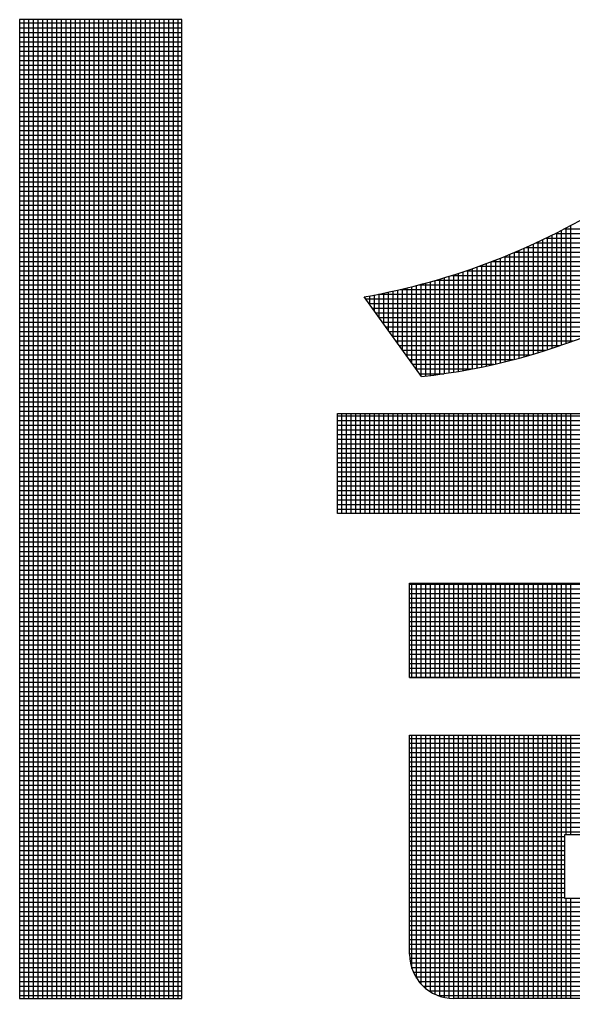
# Model space of a CAD drawing. Header units: inches. Extents: x 0 to 841, y 0 to 594.
# Drawn here: x 728.875 to 730.934, y 102.36 to 105.995 of the extents above; entities that cross this region are included whole.
import ezdxf

# ---------------------------------------------------------------- set-up
doc = ezdxf.new("R2010")
doc.units = ezdxf.units.IN
doc.header["$MEASUREMENT"] = 0
doc.layers.add('BG 한국지역난방기술주식회사 CI', color=7, linetype='Continuous')

msp = doc.modelspace()

# ---------------------------------------------------------------- linework, layer by layer
at = {"layer": 'BG 한국지역난방기술주식회사 CI', "color": 7, "linetype": 'Continuous', "lineweight": 25}
for p, q in [((729.4783, 105.995), (728.8753, 105.995)), ((728.8753, 105.995), (728.8753, 102.3597)), ((728.8753, 105.9823), (729.4783, 105.9823)), ((728.8924, 102.3597), (728.8924, 105.995)), ((728.9097, 102.3597), (728.9097, 105.995)), ((728.9271, 102.3597), (728.9271, 105.995)), ((728.9445, 102.3597), (728.9445, 105.995)), ((728.9618, 102.3597), (728.9618, 105.995)), ((728.9792, 102.3597), (728.9792, 105.995)), ((728.9966, 102.3597), (728.9966, 105.995)), ((729.0139, 102.3597), (729.0139, 105.995)), ((729.0313, 102.3597), (729.0313, 105.995)), ((729.0487, 102.3597), (729.0487, 105.995)), ((729.066, 102.3597), (729.066, 105.995)), ((729.0834, 102.3597), (729.0834, 105.995)), ((729.1008, 102.3597), (729.1008, 105.995)), ((729.1181, 102.3597), (729.1181, 105.995)), ((729.1355, 102.3597), (729.1355, 105.995)), ((729.1528, 102.3597), (729.1528, 105.995)), ((729.1702, 102.3597), (729.1702, 105.995)), ((729.1876, 102.3597), (729.1876, 105.995)), ((729.2049, 102.3597), (729.2049, 105.995)), ((729.2223, 102.3597), (729.2223, 105.995)), ((729.2397, 102.3597), (729.2397, 105.995)), ((729.257, 102.3597), (729.257, 105.995)), ((729.2744, 102.3597), (729.2744, 105.995)), ((729.2918, 102.3597), (729.2918, 105.995)), ((729.3091, 102.3597), (729.3091, 105.995)), ((729.3265, 102.3597), (729.3265, 105.995)), ((729.3439, 102.3597), (729.3439, 105.995)), ((729.3612, 102.3597), (729.3612, 105.995)), ((729.3786, 102.3597), (729.3786, 105.995)), ((729.3959, 102.3597), (729.3959, 105.995)), ((729.4133, 102.3597), (729.4133, 105.995)), ((729.4307, 102.3597), (729.4307, 105.995)), ((729.448, 102.3597), (729.448, 105.995)), ((729.4654, 102.3597), (729.4654, 105.995)), ((729.4783, 102.3597), (729.4783, 105.995)), ((728.8753, 105.9649), (729.4783, 105.9649)), ((728.8753, 105.9475), (729.4783, 105.9475)), ((728.8753, 105.9302), (729.4783, 105.9302)), ((728.8753, 105.9128), (729.4783, 105.9128)), ((728.8753, 105.8955), (729.4783, 105.8955)), ((728.8753, 105.8781), (729.4783, 105.8781)), ((728.8753, 105.8607), (729.4783, 105.8607)), ((728.8753, 105.8434), (729.4783, 105.8434)), ((728.8753, 105.826), (729.4783, 105.826)), ((728.8753, 105.8086), (729.4783, 105.8086)), ((728.8753, 105.7913), (729.4783, 105.7913)), ((728.8753, 105.7739), (729.4783, 105.7739)), ((728.8753, 105.7565), (729.4783, 105.7565)), ((728.8753, 105.7392), (729.4783, 105.7392)), ((728.8753, 105.7218), (729.4783, 105.7218)), ((728.8753, 105.7044), (729.4783, 105.7044)), ((728.8753, 105.6871), (729.4783, 105.6871)), ((728.8753, 105.6697), (729.4783, 105.6697)), ((728.8753, 105.6523), (729.4783, 105.6523)), ((728.8753, 105.635), (729.4783, 105.635)), ((728.8753, 105.6176), (729.4783, 105.6176)), ((728.8753, 105.6003), (729.4783, 105.6003)), ((728.8753, 105.5829), (729.4783, 105.5829)), ((728.8753, 105.5655), (729.4783, 105.5655)), ((728.8753, 105.5482), (729.4783, 105.5482)), ((728.8753, 105.5308), (729.4783, 105.5308)), ((728.8753, 105.5134), (729.4783, 105.5134)), ((728.8753, 105.4961), (729.4783, 105.4961)), ((728.8753, 105.4787), (729.4783, 105.4787)), ((728.8753, 105.4613), (729.4783, 105.4613)), ((728.8753, 105.444), (729.4783, 105.444)), ((728.8753, 105.4266), (729.4783, 105.4266)), ((728.8753, 105.4092), (729.4783, 105.4092)), ((728.8753, 105.3919), (729.4783, 105.3919)), ((728.8753, 105.3745), (729.4783, 105.3745)), ((728.8753, 105.3572), (729.4783, 105.3572)), ((728.8753, 105.3398), (729.4783, 105.3398)), ((728.8753, 105.3224), (729.4783, 105.3224)), ((728.8753, 105.3051), (729.4783, 105.3051)), ((728.8753, 105.2877), (729.4783, 105.2877)), ((728.8753, 105.2703), (729.4783, 105.2703)), ((728.8753, 105.253), (729.4783, 105.253)), ((728.8753, 105.2356), (729.4783, 105.2356)), ((728.8753, 105.2182), (729.4783, 105.2182)), ((730.8893, 104.7858), (730.8893, 105.2119)), ((730.9016, 105.2182), (731.6596, 105.2182)), ((730.9067, 104.7918), (730.9067, 105.2209)), ((730.924, 104.798), (730.924, 105.23)), ((728.8753, 105.2009), (729.4783, 105.2009)), ((728.8753, 105.1835), (729.4783, 105.1835)), ((730.8025, 104.7578), (730.8025, 105.1693)), ((730.8198, 104.7631), (730.8198, 105.1775)), ((730.8323, 105.1835), (731.6168, 105.1835)), ((730.8372, 104.7686), (730.8372, 105.1859)), ((730.8546, 104.7742), (730.8546, 105.1944)), ((730.8676, 105.2009), (731.6385, 105.2009)), ((730.8719, 104.7799), (730.8719, 105.203)), ((728.8753, 105.1661), (729.4783, 105.1661)), ((728.8753, 105.1488), (729.4783, 105.1488)), ((728.8753, 105.1314), (729.4783, 105.1314)), ((730.7173, 105.1314), (731.5488, 105.1314)), ((730.733, 104.738), (730.733, 105.1381)), ((730.7504, 104.7428), (730.7504, 105.1457)), ((730.7573, 105.1488), (731.572, 105.1488)), ((730.7677, 104.7477), (730.7677, 105.1534)), ((730.7851, 104.7527), (730.7851, 105.1613)), ((730.7956, 105.1661), (731.5947, 105.1661)), ((728.8753, 105.1141), (729.4783, 105.1141)), ((728.8753, 105.0967), (729.4783, 105.0967)), ((730.6288, 104.7124), (730.6288, 105.0958)), ((730.6311, 105.0967), (731.5005, 105.0967)), ((730.6462, 104.7164), (730.6462, 105.1025)), ((730.6636, 104.7204), (730.6636, 105.1093)), ((730.6753, 105.1141), (731.5249, 105.1141)), ((730.6809, 104.7246), (730.6809, 105.1163)), ((730.6983, 104.729), (730.6983, 105.1235)), ((730.7156, 104.7334), (730.7156, 105.1307)), ((728.8753, 105.0793), (729.4783, 105.0793)), ((728.8753, 105.062), (729.4783, 105.062)), ((730.5246, 104.6916), (730.5246, 105.0586)), ((730.5346, 105.062), (731.4496, 105.062)), ((730.542, 104.6947), (730.542, 105.0645)), ((730.5594, 104.698), (730.5594, 105.0705)), ((730.5767, 104.7014), (730.5767, 105.0766)), ((730.5843, 105.0793), (731.4754, 105.0793)), ((730.5941, 104.705), (730.5941, 105.0829)), ((730.6115, 104.7086), (730.6115, 105.0893)), ((728.8753, 105.0446), (729.4783, 105.0446)), ((728.8753, 105.0272), (729.4783, 105.0272)), ((730.4205, 104.6754), (730.4205, 105.0263)), ((730.4236, 105.0272), (731.3957, 105.0272)), ((730.4378, 104.6778), (730.4378, 105.0314)), ((730.4552, 104.6803), (730.4552, 105.0366)), ((730.4725, 104.6829), (730.4725, 105.0419)), ((730.4812, 105.0446), (731.423, 105.0446)), ((730.4899, 104.6857), (730.4899, 105.0473)), ((730.5073, 104.6886), (730.5073, 105.0529)), ((728.8753, 105.0099), (729.4783, 105.0099)), ((728.8753, 104.9925), (729.4783, 104.9925)), ((730.2642, 104.8147), (730.2642, 104.9867)), ((730.2815, 104.7906), (730.2815, 104.9906)), ((730.2899, 104.9925), (731.3386, 104.9925)), ((730.2989, 104.7665), (730.2989, 104.9946)), ((730.3163, 104.7425), (730.3163, 104.9987)), ((730.3336, 104.7184), (730.3336, 105.003)), ((730.351, 104.6943), (730.351, 105.0074)), ((730.3604, 105.0099), (731.3676, 105.0099)), ((730.3684, 104.6702), (730.3684, 105.012)), ((730.3857, 104.671), (730.3857, 105.0166)), ((730.4031, 104.6732), (730.4031, 105.0214)), ((728.8753, 104.9751), (729.4783, 104.9751)), ((728.8753, 104.9578), (729.4783, 104.9578)), ((730.3692, 104.6691), (730.1557, 104.9651)), ((730.16, 104.9591), (730.16, 104.9659)), ((730.161, 104.9578), (731.2777, 104.9578)), ((730.1774, 104.9351), (730.1774, 104.969)), ((730.1947, 104.911), (730.1947, 104.9723)), ((730.2092, 104.9751), (731.3087, 104.9751)), ((730.2121, 104.8869), (730.2121, 104.9757)), ((730.2294, 104.8628), (730.2294, 104.9792)), ((730.2468, 104.8388), (730.2468, 104.9829)), ((728.8753, 104.9404), (729.4783, 104.9404)), ((728.8753, 104.923), (729.4783, 104.923)), ((730.1735, 104.9404), (731.2456, 104.9404)), ((730.186, 104.923), (731.2124, 104.923)), ((728.8753, 104.9057), (729.4783, 104.9057)), ((728.8753, 104.8883), (729.4783, 104.8883)), ((730.1985, 104.9057), (731.1778, 104.9057)), ((730.2111, 104.8883), (731.1419, 104.8883)), ((728.8753, 104.8709), (729.4783, 104.8709)), ((728.8753, 104.8536), (729.4783, 104.8536)), ((730.2236, 104.8709), (731.1043, 104.8709)), ((730.2361, 104.8536), (731.065, 104.8536)), ((728.8753, 104.8362), (729.4783, 104.8362)), ((728.8753, 104.8189), (729.4783, 104.8189)), ((730.2486, 104.8362), (731.0236, 104.8362)), ((730.2612, 104.8189), (730.98, 104.8189)), ((728.8753, 104.8015), (729.4783, 104.8015)), ((728.8753, 104.7841), (729.4783, 104.7841)), ((730.2737, 104.8015), (730.9338, 104.8015)), ((730.2862, 104.7841), (730.8845, 104.7841)), ((728.8753, 104.7668), (729.4783, 104.7668)), ((728.8753, 104.7494), (729.4783, 104.7494)), ((728.8753, 104.732), (729.4783, 104.732)), ((730.2987, 104.7668), (730.8314, 104.7668)), ((730.3113, 104.7494), (730.7738, 104.7494)), ((730.3238, 104.732), (730.7103, 104.732)), ((728.8753, 104.7147), (729.4783, 104.7147)), ((728.8753, 104.6973), (729.4783, 104.6973)), ((730.3363, 104.7147), (730.6388, 104.7147)), ((730.3488, 104.6973), (730.5557, 104.6973)), ((728.8753, 104.6799), (729.4783, 104.6799)), ((728.8753, 104.6626), (729.4783, 104.6626)), ((730.3614, 104.6799), (730.4528, 104.6799)), ((728.8753, 104.6452), (729.4783, 104.6452)), ((728.8753, 104.6278), (729.4783, 104.6278)), ((728.8753, 104.6105), (729.4783, 104.6105)), ((728.8753, 104.5931), (729.4783, 104.5931)), ((728.8753, 104.5757), (729.4783, 104.5757)), ((728.8753, 104.5584), (729.4783, 104.5584)), ((728.8753, 104.541), (729.4783, 104.541)), ((728.8753, 104.5237), (729.4783, 104.5237)), ((730.0569, 104.1612), (730.0569, 104.5316)), ((730.0569, 104.5316), (733.329, 104.5316)), ((730.0569, 104.5237), (733.329, 104.5237)), ((730.0732, 104.1612), (730.0732, 104.5316)), ((730.0905, 104.1612), (730.0905, 104.5316)), ((730.1079, 104.1612), (730.1079, 104.5316)), ((730.1253, 104.1612), (730.1253, 104.5316)), ((730.1426, 104.1612), (730.1426, 104.5316)), ((730.16, 104.1612), (730.16, 104.5316)), ((730.1774, 104.1612), (730.1774, 104.5316)), ((730.1947, 104.1612), (730.1947, 104.5316)), ((730.2121, 104.1612), (730.2121, 104.5316)), ((730.2294, 104.1612), (730.2294, 104.5316)), ((730.2468, 104.1612), (730.2468, 104.5316)), ((730.2642, 104.1612), (730.2642, 104.5316)), ((730.2815, 104.1612), (730.2815, 104.5316)), ((730.2989, 104.1612), (730.2989, 104.5316)), ((730.3163, 104.1612), (730.3163, 104.5316)), ((730.3336, 104.1612), (730.3336, 104.5316)), ((730.351, 104.1612), (730.351, 104.5316)), ((730.3684, 104.1612), (730.3684, 104.5316)), ((730.3857, 104.1612), (730.3857, 104.5316)), ((730.4031, 104.1612), (730.4031, 104.5316)), ((730.4205, 104.1612), (730.4205, 104.5316)), ((730.4378, 104.1612), (730.4378, 104.5316)), ((730.4552, 104.1612), (730.4552, 104.5316)), ((730.4725, 104.1612), (730.4725, 104.5316)), ((730.4899, 104.1612), (730.4899, 104.5316)), ((730.5073, 104.1612), (730.5073, 104.5316)), ((730.5246, 104.1612), (730.5246, 104.5316)), ((730.542, 104.1612), (730.542, 104.5316)), ((730.5594, 104.1612), (730.5594, 104.5316)), ((730.5767, 104.1612), (730.5767, 104.5316)), ((730.5941, 104.1612), (730.5941, 104.5316)), ((730.6115, 104.1612), (730.6115, 104.5316)), ((730.6288, 104.1612), (730.6288, 104.5316)), ((730.6462, 104.1612), (730.6462, 104.5316)), ((730.6636, 104.1612), (730.6636, 104.5316)), ((730.6809, 104.1612), (730.6809, 104.5316)), ((730.6983, 104.1612), (730.6983, 104.5316)), ((730.7156, 104.1612), (730.7156, 104.5316)), ((730.733, 104.1612), (730.733, 104.5316)), ((730.7504, 104.1612), (730.7504, 104.5316)), ((730.7677, 104.1612), (730.7677, 104.5316)), ((730.7851, 104.1612), (730.7851, 104.5316)), ((730.8025, 104.1612), (730.8025, 104.5316)), ((730.8198, 104.1612), (730.8198, 104.5316)), ((730.8372, 104.1612), (730.8372, 104.5316)), ((730.8546, 104.1612), (730.8546, 104.5316)), ((730.8719, 104.1612), (730.8719, 104.5316)), ((730.8893, 104.1612), (730.8893, 104.5316)), ((730.9067, 104.1612), (730.9067, 104.5316)), ((730.924, 104.1612), (730.924, 104.5316)), ((728.8753, 104.5063), (729.4783, 104.5063)), ((728.8753, 104.4889), (729.4783, 104.4889)), ((730.0569, 104.5063), (733.329, 104.5063)), ((730.0569, 104.4889), (733.329, 104.4889)), ((728.8753, 104.4716), (729.4783, 104.4716)), ((728.8753, 104.4542), (729.4783, 104.4542)), ((730.0569, 104.4716), (733.329, 104.4716)), ((730.0569, 104.4542), (733.329, 104.4542)), ((728.8753, 104.4368), (729.4783, 104.4368)), ((728.8753, 104.4195), (729.4783, 104.4195)), ((730.0569, 104.4368), (733.329, 104.4368)), ((730.0569, 104.4195), (733.329, 104.4195)), ((728.8753, 104.4021), (729.4783, 104.4021)), ((728.8753, 104.3847), (729.4783, 104.3847)), ((730.0569, 104.4021), (733.329, 104.4021)), ((730.0569, 104.3847), (733.329, 104.3847)), ((728.8753, 104.3674), (729.4783, 104.3674)), ((728.8753, 104.35), (729.4783, 104.35)), ((728.8753, 104.3326), (729.4783, 104.3326)), ((730.0569, 104.3674), (733.329, 104.3674)), ((730.0569, 104.35), (733.329, 104.35)), ((730.0569, 104.3326), (733.329, 104.3326)), ((728.8753, 104.3153), (729.4783, 104.3153)), ((728.8753, 104.2979), (729.4783, 104.2979)), ((730.0569, 104.3153), (733.329, 104.3153)), ((730.0569, 104.2979), (733.329, 104.2979)), ((728.8753, 104.2806), (729.4783, 104.2806)), ((728.8753, 104.2632), (729.4783, 104.2632)), ((730.0569, 104.2806), (733.329, 104.2806)), ((730.0569, 104.2632), (733.329, 104.2632)), ((728.8753, 104.2458), (729.4783, 104.2458)), ((728.8753, 104.2285), (729.4783, 104.2285)), ((730.0569, 104.2458), (733.329, 104.2458)), ((730.0569, 104.2285), (733.329, 104.2285)), ((728.8753, 104.2111), (729.4783, 104.2111)), ((728.8753, 104.1937), (729.4783, 104.1937)), ((730.0569, 104.2111), (733.329, 104.2111)), ((730.0569, 104.1937), (733.329, 104.1937)), ((728.8753, 104.1764), (729.4783, 104.1764)), ((728.8753, 104.159), (729.4783, 104.159)), ((730.0569, 104.1764), (733.329, 104.1764)), ((731.4126, 104.1612), (730.0569, 104.1612)), ((728.8753, 104.1416), (729.4783, 104.1416)), ((728.8753, 104.1243), (729.4783, 104.1243)), ((728.8753, 104.1069), (729.4783, 104.1069)), ((728.8753, 104.0895), (729.4783, 104.0895)), ((728.8753, 104.0722), (729.4783, 104.0722)), ((728.8753, 104.0548), (729.4783, 104.0548)), ((728.8753, 104.0375), (729.4783, 104.0375)), ((728.8753, 104.0201), (729.4783, 104.0201)), ((728.8753, 104.0027), (729.4783, 104.0027)), ((728.8753, 103.9854), (729.4783, 103.9854)), ((728.8753, 103.968), (729.4783, 103.968)), ((728.8753, 103.9506), (729.4783, 103.9506)), ((728.8753, 103.9333), (729.4783, 103.9333)), ((728.8753, 103.9159), (729.4783, 103.9159)), ((728.8753, 103.8985), (729.4783, 103.8985)), ((730.3249, 103.5512), (730.3249, 103.9023)), ((730.3249, 103.9023), (731.4126, 103.9023)), ((730.3249, 103.8985), (732.9606, 103.8985)), ((730.3336, 103.5512), (730.3336, 103.9023)), ((730.351, 103.5512), (730.351, 103.9023)), ((730.3684, 103.5512), (730.3684, 103.9023)), ((730.3857, 103.5512), (730.3857, 103.9023)), ((730.4031, 103.5512), (730.4031, 103.9023)), ((730.4205, 103.5512), (730.4205, 103.9023)), ((730.4378, 103.5512), (730.4378, 103.9023)), ((730.4552, 103.5512), (730.4552, 103.9023)), ((730.4725, 103.5512), (730.4725, 103.9023)), ((730.4899, 103.5512), (730.4899, 103.9023)), ((730.5073, 103.5512), (730.5073, 103.9023)), ((730.5246, 103.5512), (730.5246, 103.9023)), ((730.542, 103.5512), (730.542, 103.9023)), ((730.5594, 103.5512), (730.5594, 103.9023)), ((730.5767, 103.5512), (730.5767, 103.9023)), ((730.5941, 103.5512), (730.5941, 103.9023)), ((730.6115, 103.5512), (730.6115, 103.9023)), ((730.6288, 103.5512), (730.6288, 103.9023)), ((730.6462, 103.5512), (730.6462, 103.9023)), ((730.6636, 103.5512), (730.6636, 103.9023)), ((730.6809, 103.5512), (730.6809, 103.9023)), ((730.6983, 103.5512), (730.6983, 103.9023)), ((730.7156, 103.5512), (730.7156, 103.9023)), ((730.733, 103.5512), (730.733, 103.9023)), ((730.7504, 103.5512), (730.7504, 103.9023)), ((730.7677, 103.5512), (730.7677, 103.9023)), ((730.7851, 103.5512), (730.7851, 103.9023)), ((730.8025, 103.5512), (730.8025, 103.9023)), ((730.8198, 103.5512), (730.8198, 103.9023)), ((730.8372, 103.5512), (730.8372, 103.9023)), ((730.8546, 103.5512), (730.8546, 103.9023)), ((730.8719, 103.5512), (730.8719, 103.9023)), ((730.8893, 103.5512), (730.8893, 103.9023)), ((730.9067, 103.5512), (730.9067, 103.9023)), ((730.924, 103.5512), (730.924, 103.9023)), ((728.8753, 103.8812), (729.4783, 103.8812)), ((728.8753, 103.8638), (729.4783, 103.8638)), ((730.3249, 103.8812), (733.0061, 103.8812)), ((730.3249, 103.8638), (733.0311, 103.8638)), ((728.8753, 103.8464), (729.4783, 103.8464)), ((728.8753, 103.8291), (729.4783, 103.8291)), ((730.3249, 103.8464), (733.0488, 103.8464)), ((730.3249, 103.8291), (733.0621, 103.8291)), ((728.8753, 103.8117), (729.4783, 103.8117)), ((728.8753, 103.7943), (729.4783, 103.7943)), ((730.3249, 103.8117), (733.0722, 103.8117)), ((730.3249, 103.7943), (733.0797, 103.7943)), ((728.8753, 103.777), (729.4783, 103.777)), ((728.8753, 103.7596), (729.4783, 103.7596)), ((730.3249, 103.777), (733.0849, 103.777)), ((730.3249, 103.7596), (733.0882, 103.7596)), ((728.8753, 103.7423), (729.4783, 103.7423)), ((728.8753, 103.7249), (729.4783, 103.7249)), ((730.3249, 103.7423), (733.0895, 103.7423)), ((730.3249, 103.7249), (733.0896, 103.7249)), ((728.8753, 103.7075), (729.4783, 103.7075)), ((728.8753, 103.6902), (729.4783, 103.6902)), ((730.3249, 103.7075), (733.0896, 103.7075)), ((730.3249, 103.6902), (733.0896, 103.6902)), ((728.8753, 103.6728), (729.4783, 103.6728)), ((728.8753, 103.6554), (729.4783, 103.6554)), ((730.3249, 103.6728), (733.0896, 103.6728)), ((730.3249, 103.6554), (733.0896, 103.6554)), ((728.8753, 103.6381), (729.4783, 103.6381)), ((728.8753, 103.6207), (729.4783, 103.6207)), ((730.3249, 103.6381), (733.0896, 103.6381)), ((730.3249, 103.6207), (733.0896, 103.6207)), ((728.8753, 103.6033), (729.4783, 103.6033)), ((728.8753, 103.586), (729.4783, 103.586)), ((728.8753, 103.5686), (729.4783, 103.5686)), ((730.3249, 103.6033), (733.0896, 103.6033)), ((730.3249, 103.586), (733.0896, 103.586)), ((730.3249, 103.5686), (733.0896, 103.5686)), ((728.8753, 103.5512), (729.4783, 103.5512)), ((728.8753, 103.5339), (729.4783, 103.5339)), ((730.3249, 103.5512), (733.0896, 103.5512)), ((732.5029, 103.5512), (730.3249, 103.5512)), ((728.8753, 103.5165), (729.4783, 103.5165)), ((728.8753, 103.4992), (729.4783, 103.4992)), ((728.8753, 103.4818), (729.4783, 103.4818)), ((728.8753, 103.4644), (729.4783, 103.4644)), ((728.8753, 103.4471), (729.4783, 103.4471)), ((728.8753, 103.4297), (729.4783, 103.4297)), ((728.8753, 103.4123), (729.4783, 103.4123)), ((728.8753, 103.395), (729.4783, 103.395)), ((728.8753, 103.3776), (729.4783, 103.3776)), ((728.8753, 103.3602), (729.4783, 103.3602)), ((728.8753, 103.3429), (729.4783, 103.3429)), ((728.8753, 103.3255), (729.4783, 103.3255)), ((730.3249, 102.5238), (730.3249, 103.337)), ((730.3249, 103.337), (732.5029, 103.337)), ((730.3249, 103.3255), (733.0896, 103.3255)), ((730.3336, 102.4711), (730.3336, 103.337)), ((730.351, 102.4351), (730.351, 103.337)), ((730.3684, 102.4126), (730.3684, 103.337)), ((730.3857, 102.3963), (730.3857, 103.337)), ((730.4031, 102.384), (730.4031, 103.337)), ((730.4205, 102.3747), (730.4205, 103.337)), ((730.4378, 102.3679), (730.4378, 103.337)), ((730.4552, 102.3632), (730.4552, 103.337)), ((730.4725, 102.3605), (730.4725, 103.337)), ((730.4899, 102.3597), (730.4899, 103.337)), ((730.5073, 102.3597), (730.5073, 103.337)), ((730.5246, 102.3597), (730.5246, 103.337)), ((730.542, 102.3597), (730.542, 103.337)), ((730.5594, 102.3597), (730.5594, 103.337)), ((730.5767, 102.3597), (730.5767, 103.337)), ((730.5941, 102.3597), (730.5941, 103.337)), ((730.6115, 102.3597), (730.6115, 103.337)), ((730.6288, 102.3597), (730.6288, 103.337)), ((730.6462, 102.3597), (730.6462, 103.337)), ((730.6636, 102.3597), (730.6636, 103.337)), ((730.6809, 102.3597), (730.6809, 103.337)), ((730.6983, 102.3597), (730.6983, 103.337)), ((730.7156, 102.3597), (730.7156, 103.337)), ((730.733, 102.3597), (730.733, 103.337)), ((730.7504, 102.3597), (730.7504, 103.337)), ((730.7677, 102.3597), (730.7677, 103.337)), ((730.7851, 102.3597), (730.7851, 103.337)), ((730.8025, 102.3597), (730.8025, 103.337)), ((730.8198, 102.3597), (730.8198, 103.337)), ((730.8372, 102.3597), (730.8372, 103.337)), ((730.8546, 102.3597), (730.8546, 103.337)), ((730.8719, 102.3597), (730.8719, 103.337)), ((730.8893, 102.3597), (730.8893, 103.337)), ((730.9067, 102.9673), (730.9067, 103.337)), ((730.924, 102.9673), (730.924, 103.337)), ((728.8753, 103.3081), (729.4783, 103.3081)), ((728.8753, 103.2908), (729.4783, 103.2908)), ((730.3249, 103.3081), (733.0896, 103.3081)), ((730.3249, 103.2908), (733.0896, 103.2908)), ((728.8753, 103.2734), (729.4783, 103.2734)), ((728.8753, 103.256), (729.4783, 103.256)), ((730.3249, 103.2734), (733.0896, 103.2734)), ((730.3249, 103.256), (733.0896, 103.256)), ((728.8753, 103.2387), (729.4783, 103.2387)), ((728.8753, 103.2213), (729.4783, 103.2213)), ((730.3249, 103.2387), (733.0896, 103.2387)), ((730.3249, 103.2213), (733.0896, 103.2213)), ((728.8753, 103.204), (729.4783, 103.204)), ((728.8753, 103.1866), (729.4783, 103.1866)), ((728.8753, 103.1692), (729.4783, 103.1692)), ((730.3249, 103.204), (733.0896, 103.204)), ((730.3249, 103.1866), (733.0896, 103.1866)), ((730.3249, 103.1692), (733.0896, 103.1692)), ((728.8753, 103.1519), (729.4783, 103.1519)), ((728.8753, 103.1345), (729.4783, 103.1345)), ((730.3249, 103.1519), (733.0896, 103.1519)), ((730.3249, 103.1345), (733.0896, 103.1345)), ((728.8753, 103.1171), (729.4783, 103.1171)), ((728.8753, 103.0998), (729.4783, 103.0998)), ((730.3249, 103.1171), (733.0896, 103.1171)), ((730.3249, 103.0998), (733.0896, 103.0998)), ((728.8753, 103.0824), (729.4783, 103.0824)), ((728.8753, 103.065), (729.4783, 103.065)), ((730.3249, 103.0824), (733.0896, 103.0824)), ((730.3249, 103.065), (733.0896, 103.065)), ((728.8753, 103.0477), (729.4783, 103.0477)), ((728.8753, 103.0303), (729.4783, 103.0303)), ((730.3249, 103.0477), (733.0896, 103.0477)), ((730.3249, 103.0303), (733.0896, 103.0303)), ((728.8753, 103.0129), (729.4783, 103.0129)), ((728.8753, 102.9956), (729.4783, 102.9956)), ((730.3249, 103.0129), (733.0896, 103.0129)), ((730.3249, 102.9956), (733.0896, 102.9956)), ((728.8753, 102.9782), (729.4783, 102.9782)), ((728.8753, 102.9609), (729.4783, 102.9609)), ((730.3249, 102.9782), (733.0896, 102.9782)), ((730.3249, 102.9609), (730.9011, 102.9609)), ((733.0896, 102.9673), (730.9011, 102.9673)), ((730.9011, 102.9673), (730.9011, 102.732)), ((728.8753, 102.9435), (729.4783, 102.9435)), ((728.8753, 102.9261), (729.4783, 102.9261)), ((730.3249, 102.9435), (730.9011, 102.9435)), ((730.3249, 102.9261), (730.9011, 102.9261)), ((728.8753, 102.9088), (729.4783, 102.9088)), ((728.8753, 102.8914), (729.4783, 102.8914)), ((730.3249, 102.9088), (730.9011, 102.9088)), ((730.3249, 102.8914), (730.9011, 102.8914)), ((728.8753, 102.874), (729.4783, 102.874)), ((728.8753, 102.8567), (729.4783, 102.8567)), ((730.3249, 102.874), (730.9011, 102.874)), ((730.3249, 102.8567), (730.9011, 102.8567)), ((728.8753, 102.8393), (729.4783, 102.8393)), ((728.8753, 102.8219), (729.4783, 102.8219)), ((728.8753, 102.8046), (729.4783, 102.8046)), ((730.3249, 102.8393), (730.9011, 102.8393)), ((730.3249, 102.8219), (730.9011, 102.8219)), ((730.3249, 102.8046), (730.9011, 102.8046)), ((728.8753, 102.7872), (729.4783, 102.7872)), ((728.8753, 102.7698), (729.4783, 102.7698)), ((730.3249, 102.7872), (730.9011, 102.7872)), ((730.3249, 102.7698), (730.9011, 102.7698)), ((728.8753, 102.7525), (729.4783, 102.7525)), ((728.8753, 102.7351), (729.4783, 102.7351)), ((730.3249, 102.7525), (730.9011, 102.7525)), ((730.3249, 102.7351), (730.9011, 102.7351)), ((730.9011, 102.732), (733.0896, 102.732)), ((730.9067, 102.3597), (730.9067, 102.732)), ((730.924, 102.3597), (730.924, 102.732)), ((728.8753, 102.7177), (729.4783, 102.7177)), ((728.8753, 102.7004), (729.4783, 102.7004)), ((730.3249, 102.7177), (733.0896, 102.7177)), ((730.3249, 102.7004), (733.0896, 102.7004)), ((728.8753, 102.683), (729.4783, 102.683)), ((728.8753, 102.6657), (729.4783, 102.6657)), ((730.3249, 102.683), (733.0896, 102.683)), ((730.3249, 102.6657), (733.0896, 102.6657)), ((728.8753, 102.6483), (729.4783, 102.6483)), ((728.8753, 102.6309), (729.4783, 102.6309)), ((730.3249, 102.6483), (733.0896, 102.6483)), ((730.3249, 102.6309), (733.0896, 102.6309)), ((728.8753, 102.6136), (729.4783, 102.6136)), ((728.8753, 102.5962), (729.4783, 102.5962)), ((730.3249, 102.6136), (733.0896, 102.6136)), ((730.3249, 102.5962), (733.0896, 102.5962)), ((728.8753, 102.5788), (729.4783, 102.5788)), ((728.8753, 102.5615), (729.4783, 102.5615)), ((730.3249, 102.5788), (733.0896, 102.5788)), ((730.3249, 102.5615), (733.0896, 102.5615)), ((728.8753, 102.5441), (729.4783, 102.5441)), ((728.8753, 102.5267), (729.4783, 102.5267)), ((730.3249, 102.5441), (733.0896, 102.5441)), ((730.3249, 102.5267), (733.0896, 102.5267)), ((728.8753, 102.5094), (729.4783, 102.5094)), ((728.8753, 102.492), (729.4783, 102.492)), ((730.3256, 102.5094), (733.0896, 102.5094)), ((730.328, 102.492), (733.0896, 102.492)), ((728.8753, 102.4746), (729.4783, 102.4746)), ((728.8753, 102.4573), (729.4783, 102.4573)), ((730.3325, 102.4746), (733.0896, 102.4746)), ((730.339, 102.4573), (733.0896, 102.4573)), ((728.8753, 102.4399), (729.4783, 102.4399)), ((728.8753, 102.4226), (729.4783, 102.4226)), ((728.8753, 102.4052), (729.4783, 102.4052)), ((730.348, 102.4399), (733.0896, 102.4399)), ((730.3599, 102.4226), (733.0896, 102.4226)), ((730.3756, 102.4052), (733.0896, 102.4052)), ((728.8753, 102.3878), (729.4783, 102.3878)), ((728.8753, 102.3705), (729.4783, 102.3705)), ((730.3972, 102.3878), (733.0896, 102.3878)), ((730.4306, 102.3705), (733.0896, 102.3705)), ((728.8753, 102.3597), (729.4783, 102.3597)), ((733.0896, 102.3597), (730.489, 102.3597))]:
    msp.add_line(p, q, dxfattribs=at)
for centre, radius, start, end in [((729.7036, 107.523), 2.5976, 280.023, 302.3918), ((730.0975, 107.0984), 2.4444, 276.3813, 311.0426), ((730.489, 102.5238), 0.1641, 180, 270)]:
    msp.add_arc(centre, radius, start, end, dxfattribs=at)

doc.saveas('drawing.dxf')
